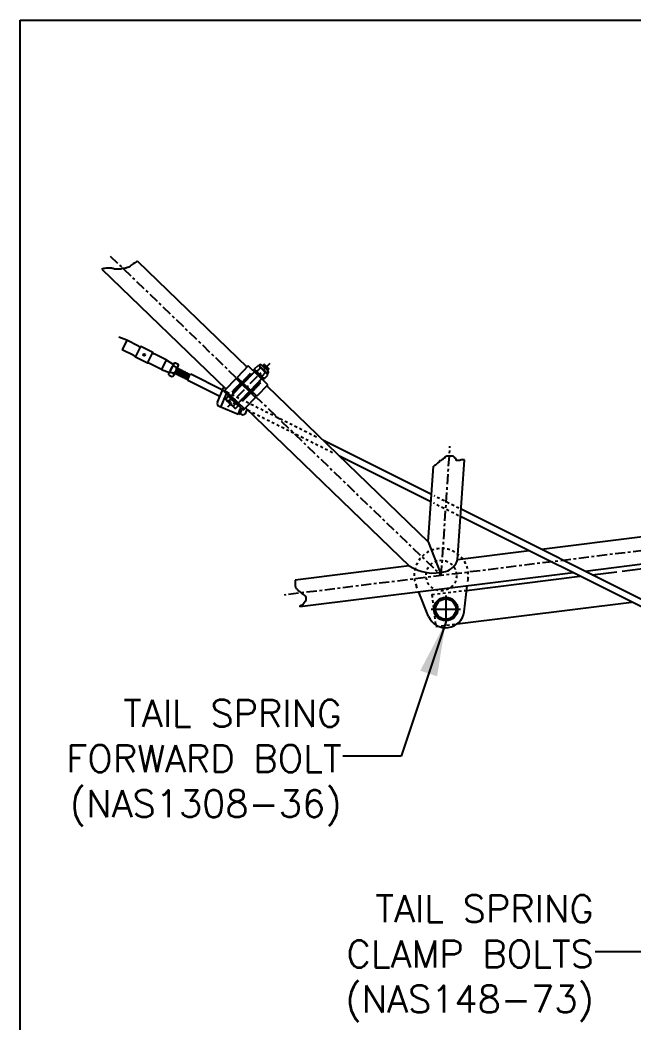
# Model space of a CAD drawing. Extents: x 0 to 267, y -90 to 34.
# Drawn here: x 206.96 to 229.63, y -2.94 to 34.08 of the extents above; entities that cross this region are included whole.
import ezdxf

# ---------------------------------------------------------------- set-up
doc = ezdxf.new("R2010")
doc.units = 0
doc.header["$LTSCALE"] = 0.3
doc.header["$MEASUREMENT"] = 0
doc.linetypes.add('CENTER', pattern=[2, 1.25, -0.25, 0.25, -0.25])
doc.linetypes.add('HIDDEN', pattern=[0.375, 0.25, -0.125])
doc.layers.get('0').update_dxf_attribs({"linetype": 'CONTINUOUS'})
for name, color, linetype in [('1', 1, 'CONTINUOUS'), ('2', 6, 'CONTINUOUS'), ('CONTROLS', 3, 'CONTINUOUS'), ('NOTES', 2, 'CONTINUOUS')]:
    doc.layers.add(name, color=color, linetype=linetype)
doc.styles.add('ROMANS', font='ROMANS.shx')
doc.dimstyles.new('FRACTION', dxfattribs={"dimtxt": 0.125, "dimasz": 0.15, "dimexe": 0.12, "dimexo": 0.12, "dimgap": 0.05, "dimtad": 0, "dimtih": 1, "dimtoh": 1, "dimdec": 4, "dimzin": 4, "dimdsep": 46, "dimlunit": 5, "dimtxsty": 'ROMANS', "dimcen": 0.09, "dimclrd": 6, "dimclre": 6, "dimclrt": 256, "dimadec": 0, "dimazin": 0, "dimtfac": 0.72, "dimtdec": 4, "dimtofl": 0, "dimtmove": 0, "dimatfit": 3, "dimfxl": 1, "dimfrac": 2, "dimtolj": 1, "dimtzin": 4, "dimarcsym": 0})

msp = doc.modelspace()

# ---------------------------------------------------------------- linework, layer by layer
at = {"color": 41}
for p, q in [((222.67886, 12.82996), (222.67886, 11.8526)), ((222.1423, 12.33496), (223.22806, 12.33496))]:
    msp.add_line(p, q, dxfattribs=at)
msp.add_lwpolyline([(223.11442, 12.33496), (222.89664, 12.71217), (222.46108, 12.71217), (222.2433, 12.33496), (222.46108, 11.95775), (222.89664, 11.95775)], close=True, dxfattribs=at)
msp.add_circle((222.67886, 12.33496), 0.37529, dxfattribs=at)
at = {"layer": '1', "color": 41, "linetype": 'CENTER'}
for p, q in [((210.29336, 25.365), (222.51379, 13.57163)), ((222.51379, 13.57163), (222.83461, 18.34243)), ((247.38879, 16.65733), (216.71968, 12.85288))]:
    msp.add_line(p, q, dxfattribs=at)
at = {"layer": '1'}
for p, q in [((210.90286, 22.2586), (210.60989, 22.3703)), ((210.90286, 22.2586), (210.72857, 21.90971)), ((211.34075, 22.03986), (210.90286, 22.2586)), ((211.16646, 21.69097), (210.72857, 21.90971)), ((211.22151, 21.63665), (211.41724, 22.02848)), ((211.86454, 21.80504), (211.41724, 22.02848)), ((211.6688, 21.41321), (211.22151, 21.63665)), ((211.6688, 21.41321), (211.86454, 21.80504)), ((212.35747, 21.53198), (211.91958, 21.75072)), ((212.35747, 21.53198), (212.18319, 21.18308)), ((212.35747, 21.53198), (212.62273, 21.36482)), ((212.18319, 21.18308), (211.7453, 21.40182)), ((212.18319, 21.18308), (212.47615, 21.07139)), ((212.63485, 21.38909), (212.46397, 21.04701)), ((215.38747, 21.30776), (214.97915, 20.88465)), ((216.10704, 20.61333), (215.38747, 21.30776)), ((215.97241, 20.82664), (215.60543, 21.1808)), ((214.34192, 20.18298), (213.15379, 20.77648)), ((214.44037, 20.41325), (213.26551, 21.00013)), ((214.93749, 20.84147), (214.52917, 20.41837)), ((215.6127, 21.0904), (215.20438, 20.66729)), ((215.88182, 20.83069), (215.4735, 20.40758)), ((214.24981, 19.96753), (214.49099, 20.53165)), ((214.48552, 20.37317), (214.52928, 20.41849)), ((215.20486, 19.67851), (214.48552, 20.37317)), ((215.24874, 19.72395), (214.52917, 20.41837)), ((215.24862, 19.72383), (214.52928, 20.41849)), ((215.16271, 20.62412), (214.75439, 20.20101)), ((215.43183, 20.36441), (215.02351, 19.9413)), ((216.10704, 20.61333), (215.69872, 20.19023)), ((214.37734, 19.7825), (214.58769, 20.2745)), ((215.65706, 20.14705), (215.24874, 19.72395)), ((215.01178, 19.51125), (214.31297, 19.81002)), ((215.01178, 19.51125), (215.10687, 19.73364)), ((215.07875, 19.51524), (215.15104, 19.68433)), ((215.20486, 19.67851), (215.24862, 19.72383)), ((215.30322, 19.58241), (215.35328, 19.69949)), ((215.14571, 19.51924), (215.09054, 19.54283)), ((222.15059, 16.56175), (218.16109, 18.55463)), ((222.13241, 16.29138), (218.7614, 17.97531)), ((235.45886, 9.91384), (223.24246, 16.01633)), ((235.34714, 9.6902), (223.22427, 15.74596)), ((229.19433, 13.73756), (234.22071, 14.36096)), ((228.08075, 13.59945), (228.98773, 13.71194)), ((223.44889, 13.02498), (227.63258, 13.54386)), ((223.49168, 13.34906), (223.50289, 13.42442)), ((221.62337, 13.1121), (221.59792, 13.17014)), ((223.10478, 11.79326), (229.53945, 12.59132))]:
    msp.add_line(p, q, dxfattribs=at)
at = {"layer": '1', "color": 41}
for p, q in [((212.50751, 21.13417), (212.59137, 21.30204)), ((212.70075, 21.03765), (212.7846, 21.20551)), ((212.73295, 21.02156), (212.81681, 21.18942)), ((212.76516, 21.00547), (212.84901, 21.17334)), ((212.77312, 21.23529), (212.78243, 21.24145)), ((212.7846, 21.20551), (212.78243, 21.24145)), ((212.7846, 21.20551), (212.81464, 21.22536)), ((212.79736, 20.98938), (212.88122, 21.15725)), ((212.89337, 21.16367), (212.79952, 20.97581)), ((212.81681, 21.18942), (212.81464, 21.22536)), ((212.81681, 21.18942), (212.84684, 21.20927)), ((212.92021, 21.15027), (212.82636, 20.9624)), ((212.82957, 20.97329), (212.91342, 21.14116)), ((212.84901, 21.17334), (212.84684, 21.20927)), ((212.84901, 21.17334), (212.87905, 21.19318)), ((212.86177, 20.95721), (212.94563, 21.12507)), ((212.88122, 21.15725), (212.87905, 21.19318)), ((212.88122, 21.15725), (212.91125, 21.1771)), ((212.89398, 20.94112), (212.97783, 21.10899)), ((212.91342, 21.14116), (212.91125, 21.1771)), ((212.91342, 21.14116), (212.94346, 21.16101)), ((212.94563, 21.12507), (212.94346, 21.16101)), ((212.94563, 21.12507), (212.97566, 21.14492)), ((212.97783, 21.10899), (212.97566, 21.14492)), ((212.97783, 21.10899), (213.00787, 21.12883)), ((213.01004, 21.0929), (213.00787, 21.12883)), ((213.01004, 21.0929), (213.04007, 21.11275)), ((213.04224, 21.07681), (213.04007, 21.11275)), ((215.94392, 21.31553), (216.09503, 21.1697)), ((215.96475, 21.33712), (216.11586, 21.19129)), ((212.67004, 21.02894), (212.67071, 21.0178)), ((212.70075, 21.03765), (212.67071, 21.0178)), ((212.70075, 21.03765), (212.70292, 21.00171)), ((212.73295, 21.02156), (212.70292, 21.00171)), ((212.73295, 21.02156), (212.73512, 20.98562)), ((212.76516, 21.00547), (212.73512, 20.98562)), ((212.76516, 21.00547), (212.76733, 20.96954)), ((212.79736, 20.98938), (212.76733, 20.96954)), ((212.79736, 20.98938), (212.79953, 20.95345)), ((212.82957, 20.97329), (212.79953, 20.95345)), ((212.82957, 20.97329), (212.83174, 20.93736)), ((212.86177, 20.95721), (212.83174, 20.93736)), ((212.86177, 20.95721), (212.86394, 20.92127)), ((212.89398, 20.94112), (212.86394, 20.92127)), ((212.89398, 20.94112), (212.89615, 20.90518)), ((212.92618, 20.92503), (212.89615, 20.90518)), ((212.92618, 20.92503), (213.01004, 21.0929)), ((212.92618, 20.92503), (212.92835, 20.8891)), ((212.95839, 20.90894), (212.92835, 20.8891)), ((212.95839, 20.90894), (213.04224, 21.07681)), ((212.95839, 20.90894), (212.96056, 20.87301)), ((212.99059, 20.89286), (212.96056, 20.87301)), ((212.99059, 20.89286), (213.07445, 21.06072)), ((212.99059, 20.89286), (212.99276, 20.85692)), ((213.0228, 20.87677), (212.99276, 20.85692)), ((213.0228, 20.87677), (213.10665, 21.04464)), ((213.0228, 20.87677), (213.02497, 20.84083)), ((213.055, 20.86068), (213.02497, 20.84083)), ((213.04224, 21.07681), (213.07228, 21.09666)), ((213.055, 20.86068), (213.13886, 21.02855)), ((213.055, 20.86068), (213.05717, 20.82475)), ((213.08721, 20.84459), (213.05717, 20.82475)), ((213.07445, 21.06072), (213.07228, 21.09666)), ((213.07445, 21.06072), (213.10448, 21.08057)), ((213.08721, 20.84459), (213.17107, 21.01246)), ((213.08721, 20.84459), (213.08938, 20.80866)), ((213.11942, 20.82851), (213.08938, 20.80866)), ((213.10665, 21.04464), (213.10448, 21.08057)), ((213.10665, 21.04464), (213.13669, 21.06448)), ((213.11942, 20.82851), (213.20327, 20.99637)), ((213.11942, 20.82851), (213.12159, 20.79257)), ((213.15162, 20.81242), (213.12159, 20.79257)), ((213.13886, 21.02855), (213.13669, 21.06448)), ((213.13886, 21.02855), (213.16889, 21.0484)), ((213.15162, 20.81242), (213.23548, 20.98029)), ((213.15162, 20.81242), (213.15379, 20.77648)), ((213.17107, 21.01246), (213.16889, 21.0484)), ((213.17107, 21.01246), (213.2011, 21.03231)), ((213.20327, 20.99637), (213.2011, 21.03231)), ((213.20327, 20.99637), (213.23331, 21.01622)), ((213.23548, 20.98029), (213.23331, 21.01622)), ((213.23548, 20.98029), (213.26551, 21.00013))]:
    msp.add_line(p, q, dxfattribs=at)
at = {"layer": '1', "color": 6}
for p, q in [((212.63611, 20.96103), (212.80704, 21.30321)), ((212.64488, 21.31295), (212.74009, 21.26539)), ((212.70186, 21.42701), (212.79706, 21.37945)), ((215.56377, 21.13762), (215.60543, 21.1808)), ((215.63529, 21.21174), (215.73652, 21.31662)), ((215.72704, 21.1232), (215.82826, 21.22809)), ((215.78755, 21.32031), (215.80501, 21.3384)), ((216.08748, 21.03768), (215.81225, 21.3033)), ((215.88985, 21.33991), (216.12132, 21.11654)), ((215.91564, 21.31503), (215.9573, 21.3582)), ((215.98558, 21.3587), (215.9573, 21.3582)), ((215.98558, 21.3587), (216.13669, 21.21287)), ((216.09553, 21.14142), (216.1372, 21.18459)), ((216.13669, 21.21287), (216.1372, 21.18459)), ((212.47395, 20.97077), (212.56915, 20.92321)), ((212.53093, 21.08483), (212.62613, 21.03727)), ((215.91053, 20.94612), (216.01175, 21.05101)), ((215.93075, 20.78347), (215.97241, 20.82664)), ((216.00227, 20.85758), (216.1035, 20.96247)), ((216.10536, 21.0136), (216.12283, 21.0317)), ((214.56373, 20.10094), (214.64889, 20.18919)), ((214.86259, 19.77012), (214.5882, 20.03492)), ((215.01545, 19.83544), (214.64889, 20.18919)), ((214.65536, 20.0125), (214.74053, 20.10075)), ((214.69033, 20.1492), (214.70337, 20.16271)), ((214.98704, 19.88894), (214.70337, 20.16271)), ((214.83864, 19.83563), (214.92381, 19.92388)), ((214.93028, 19.74719), (215.01545, 19.83544)), ((214.97401, 19.87544), (214.98704, 19.88894))]:
    msp.add_line(p, q, dxfattribs=at)
at = {"layer": '1', "linetype": 'Continuous'}
for p, q in [((215.65706, 20.14705), (214.93749, 20.84147)), ((215.69872, 20.19023), (214.97915, 20.88465))]:
    msp.add_line(p, q, dxfattribs=at)
at = {"layer": '1', "linetype": 'HIDDEN'}
for p, q in [((217.90437, 18.68288), (214.53318, 20.36689)), ((218.49751, 18.10713), (214.42134, 20.1433)), ((223.16383, 16.0556), (222.24852, 16.51283)), ((223.15331, 15.78141), (222.22402, 16.24561)), ((222.16959, 12.86632), (223.39119, 13.01783)), ((222.16959, 12.86632), (222.31482, 11.69529)), ((222.31482, 11.69529), (223.03963, 11.78518))]:
    msp.add_line(p, q, dxfattribs=at)
at = {"layer": '1', "color": 3, "linetype": 'Continuous'}
for p, q in [((229.94106, 14.9968), (226.20996, 14.53397)), ((225.76181, 14.47838), (223.11697, 14.15029)), ((231.78304, 14.21763), (227.82589, 13.72676)), ((221.33277, 13.92896), (217.11914, 13.40627)), ((227.37774, 13.67117), (217.29286, 12.42016))]:
    msp.add_line(p, q, dxfattribs=at)
at = {"layer": '1', "color": 3}
for points in [[(211.29537, 25.18042), (211.27307, 25.1637), (211.20358, 25.11161), (211.13409, 25.07687), (211.0646, 25.02478), (211.02985, 24.99005), (210.97774, 24.95532), (210.94299, 24.93795), (210.90825, 24.93795), (210.8735, 24.92059), (210.83876, 24.92059), (210.76927, 24.90322), (210.73452, 24.90322), (210.6824, 24.88585), (210.45656, 24.88585), (210.40444, 24.90322), (210.36969, 24.90322), (210.33495, 24.92059), (210.14385, 24.92059), (210.09173, 24.90322), (210.05699, 24.90322), (209.9875, 24.88585), (209.98197, 24.88309)], [(223.36493, 17.83765), (223.25168, 17.83765), (223.19956, 17.82029), (223.07795, 17.82029), (223.06058, 17.85502), (223.04321, 17.88975), (223.00846, 17.90711), (222.99109, 17.94185), (222.95634, 17.97658), (222.71313, 17.97658), (222.64364, 17.94185), (222.62626, 17.90711), (222.59152, 17.88975), (222.57414, 17.85502), (222.5394, 17.83765), (222.50465, 17.82029), (222.45254, 17.80292), (222.43516, 17.76819), (222.38305, 17.73346), (222.33093, 17.68136), (222.29618, 17.64663), (222.26144, 17.62927), (222.22669, 17.6119), (222.22121, 17.6119)], [(217.11914, 13.40627), (217.11914, 13.20106), (217.13651, 13.14897), (217.17126, 13.09687), (217.206, 13.06214), (217.24075, 13.01004), (217.29286, 12.97531), (217.32761, 12.94058), (217.36236, 12.90585), (217.41447, 12.87112), (217.44922, 12.85375), (217.48396, 12.81902), (217.51871, 12.76693), (217.51871, 12.66273), (217.48396, 12.61064), (217.44922, 12.55854), (217.43185, 12.52381), (217.3971, 12.48908), (217.34498, 12.47171), (217.29286, 12.43698), (217.29286, 12.42016)]]:
    msp.add_lwpolyline(points, dxfattribs=at)
at = {"layer": '1'}
msp.add_circle((211.54302, 21.72084), 0.03896, dxfattribs=at)
at = {"layer": '1', "color": 3, "linetype": 'HIDDEN'}
msp.add_circle((222.51379, 13.57163), 0.563, dxfattribs=at)
at = {"layer": '1'}
for centre, radius, start, end in [((211.39649, 22.15175), 0.125, 243.515569, 279.556608), ((211.11049, 21.5792), 0.125, 27.356153, 63.397192), ((211.97556, 21.86248), 0.125, 207.356153, 243.397192), ((211.68955, 21.28994), 0.125, 63.515569, 99.556608), ((214.36015, 19.92036), 0.12, 156.851349, 246.851349), ((215.19288, 19.62958), 0.12, 246.851349, 336.851349)]:
    msp.add_arc(centre, radius, start, end, dxfattribs=at)
at = {"layer": '1', "color": 6}
for centre, radius, start, end in [((215.84819, 21.29674), 0.06, 46.018844, 136.018844), ((216.07965, 21.07336), 0.06, 316.018844, 46.018844), ((214.64503, 20.09349), 0.08164, 174.763709, 277.273978), ((214.92101, 20.10437), 0.28108, 199.077338, 252.960349), ((214.91994, 19.82818), 0.08164, 174.763709, 277.273978)]:
    msp.add_arc(centre, radius, start, end, dxfattribs=at)
at = {"layer": '1', "color": 41}
for centre, start, end in [((215.21621, 20.80037), 217.512617, 303.63427), ((215.25092, 20.83634), 217.512617, 303.63427), ((215.28564, 20.87231), 217.512617, 303.63427), ((215.32035, 20.90828), 217.512617, 303.63427), ((215.35507, 20.94426), 217.512617, 303.63427), ((215.38978, 20.98023), 217.512617, 303.63427), ((215.4245, 21.0162), 217.512617, 303.63427), ((215.45921, 21.05217), 217.512617, 303.63427), ((215.49392, 21.08814), 217.512617, 303.63427), ((215.88378, 20.71191), 148.403418, 234.525071), ((214.75243, 20.3198), 328.403418, 54.525071), ((214.78714, 20.35577), 328.403418, 54.525071), ((214.82186, 20.39174), 328.403418, 54.525071), ((214.85657, 20.42771), 328.403418, 54.525071), ((214.89129, 20.46368), 328.403418, 54.525071), ((214.926, 20.49965), 328.403418, 54.525071), ((214.96071, 20.53562), 328.403418, 54.525071), ((214.99543, 20.5716), 328.403418, 54.525071), ((215.03014, 20.60757), 328.403418, 54.525071), ((215.60607, 20.42414), 148.403418, 234.525071), ((215.64078, 20.46011), 148.403418, 234.525071), ((215.6755, 20.49608), 148.403418, 234.525071), ((215.71021, 20.53205), 148.403418, 234.525071), ((215.74493, 20.56802), 148.403418, 234.525071), ((215.77964, 20.60399), 148.403418, 234.525071), ((215.81436, 20.63996), 148.403418, 234.525071), ((215.84907, 20.67594), 148.403418, 234.525071), ((215.14229, 19.94356), 37.512617, 123.63427), ((215.177, 19.97953), 37.512617, 123.63427), ((215.21172, 20.0155), 37.512617, 123.63427), ((215.24643, 20.05147), 37.512617, 123.63427), ((215.28115, 20.08745), 37.512617, 123.63427), ((215.31586, 20.12342), 37.512617, 123.63427), ((215.35057, 20.15939), 37.512617, 123.63427), ((215.38529, 20.19536), 37.512617, 123.63427), ((215.42, 20.23133), 37.512617, 123.63427)]:
    msp.add_arc(centre, 0.0859, start, end, dxfattribs=at)
at = {"layer": '1', "color": 6, "extrusion": (0, 0, -1)}
for centre, major_axis, ratio in [((212.58791, 21.19889), (0.05698, 0.11406), 0.3372549), ((212.67337, 21.36998), (0.02849, 0.05703), 0.6745098), ((215.68117, 21.16747), (-0.04587, 0.04427), 0.6745098), ((215.81878, 21.03466), (-0.09174, 0.08854), 0.3372549), ((212.50244, 21.0278), (0.02849, 0.05703), 0.6745098), ((215.9564, 20.90185), (-0.04587, 0.04427), 0.6745098)]:
    msp.add_ellipse(centre, major_axis=major_axis, ratio=ratio, start_param=3.14159265, end_param=6.28318531, dxfattribs=at)
at = {"layer": '1', "color": 6}
for centre, major_axis, ratio in [((210.3348, 22.32439), (2.38678, -1.19227), 0.26725449), ((210.42026, 22.49548), (2.38678, -1.19227), 0.13362724), ((213.95953, 19.38349), (1.85272, 1.91981), 0.13362724), ((214.09715, 19.25068), (1.85272, 1.91981), 0.26725449), ((210.24933, 22.1533), (2.38678, -1.19227), 0.13362724), ((214.23477, 19.11787), (1.85272, 1.91981), 0.13362724)]:
    msp.add_ellipse(centre, major_axis=major_axis, ratio=ratio, start_param=-0.17977998, end_param=0.17977998, dxfattribs=at)
at = {"layer": '2'}
msp.add_line((215.07875, 19.51524), (215.02358, 19.53883), dxfattribs=at)
msp.add_circle((222.67886, 12.33496), 0.4375, dxfattribs=at)
at = {"layer": 'CONTROLS'}
for p, q in [((211.29537, 25.18042), (215.34928, 21.26818)), ((209.98197, 24.88309), (214.56736, 20.45794)), ((216.06885, 20.57376), (222.03331, 14.81773)), ((215.28693, 19.76352), (221.33277, 13.92896)), ((223.11697, 14.15029), (223.36493, 17.83765)), ((222.03331, 14.81773), (222.22121, 17.6119)), ((222.03331, 14.81773), (222.47823, 13.68231)), ((222.04691, 12.05793), (221.69049, 12.95898)), ((223.36134, 12.23338), (223.46764, 13.18756))]:
    msp.add_line(p, q, dxfattribs=at)
at = {"layer": 'CONTROLS', "linetype": 'HIDDEN'}
msp.add_arc((222.51379, 13.57163), 1, 351.534418, 203.671337, dxfattribs=at)
at = {"layer": 'CONTROLS'}
for centre, radius, start, end in [((222.49912, 14.34938), 0.64913, 285.522153, 342.139518), ((222.2307, 15.31584), 1.65218, 237.079189, 285.522153), ((222.67886, 12.33496), 0.69, 203.671337, 351.534418)]:
    msp.add_arc(centre, radius, start, end, dxfattribs=at)
at = {"layer": 'NOTES'}
for p, q in [((206.96459, 34.0771), (266.96459, 34.0771)), ((206.96459, -25.9229), (206.96459, 34.0771))]:
    msp.add_line(p, q, dxfattribs=at)
at = {"layer": 'NOTES', "color": 6, "linetype": 'CENTER'}
msp.add_line((216.1812, 21.40115), (214.61794, 19.79033), dxfattribs=at)

# ---------------------------------------------------------------- texts
at = {"layer": 'NOTES', "char_height": 1, "width": 12.2857143, "attachment_point": 6, "style": 'ROMANS'}
for s, insert in [('TAIL SPRING\\PFORWARD BOLT\\P(NAS1308-36)', (218.83007, 6.64989)), ('TAIL SPRING\\PCLAMP BOLTS\\P(NAS148-73)', (228.14136, -0.5629))]:
    msp.add_mtext(s, dxfattribs=dict(at, insert=insert))

# ---------------------------------------------------------------- leaders
at = {"layer": 'NOTES', "annotation_type": 0, "has_hookline": 1, "hookline_direction": 1}
for points, text_width in [([(222.67886, 11.8526), (221.03007, 6.89989), (218.88007, 6.89989)], 11.28571), ([(234.69224, 11.57467), (230.34136, -0.3129), (228.19136, -0.3129)], 10.09524), ([(246.48963, 2.87395), (239.98521, -8.34137), (237.83521, -8.34137)], 10.61905)]:
    msp.add_leader(points, dimstyle='FRACTION', override={"dimasz": 2, "dimgap": 0.05, "dimtad": 0}, dxfattribs=dict(at, text_width=text_width))

doc.saveas('drawing.dxf')
